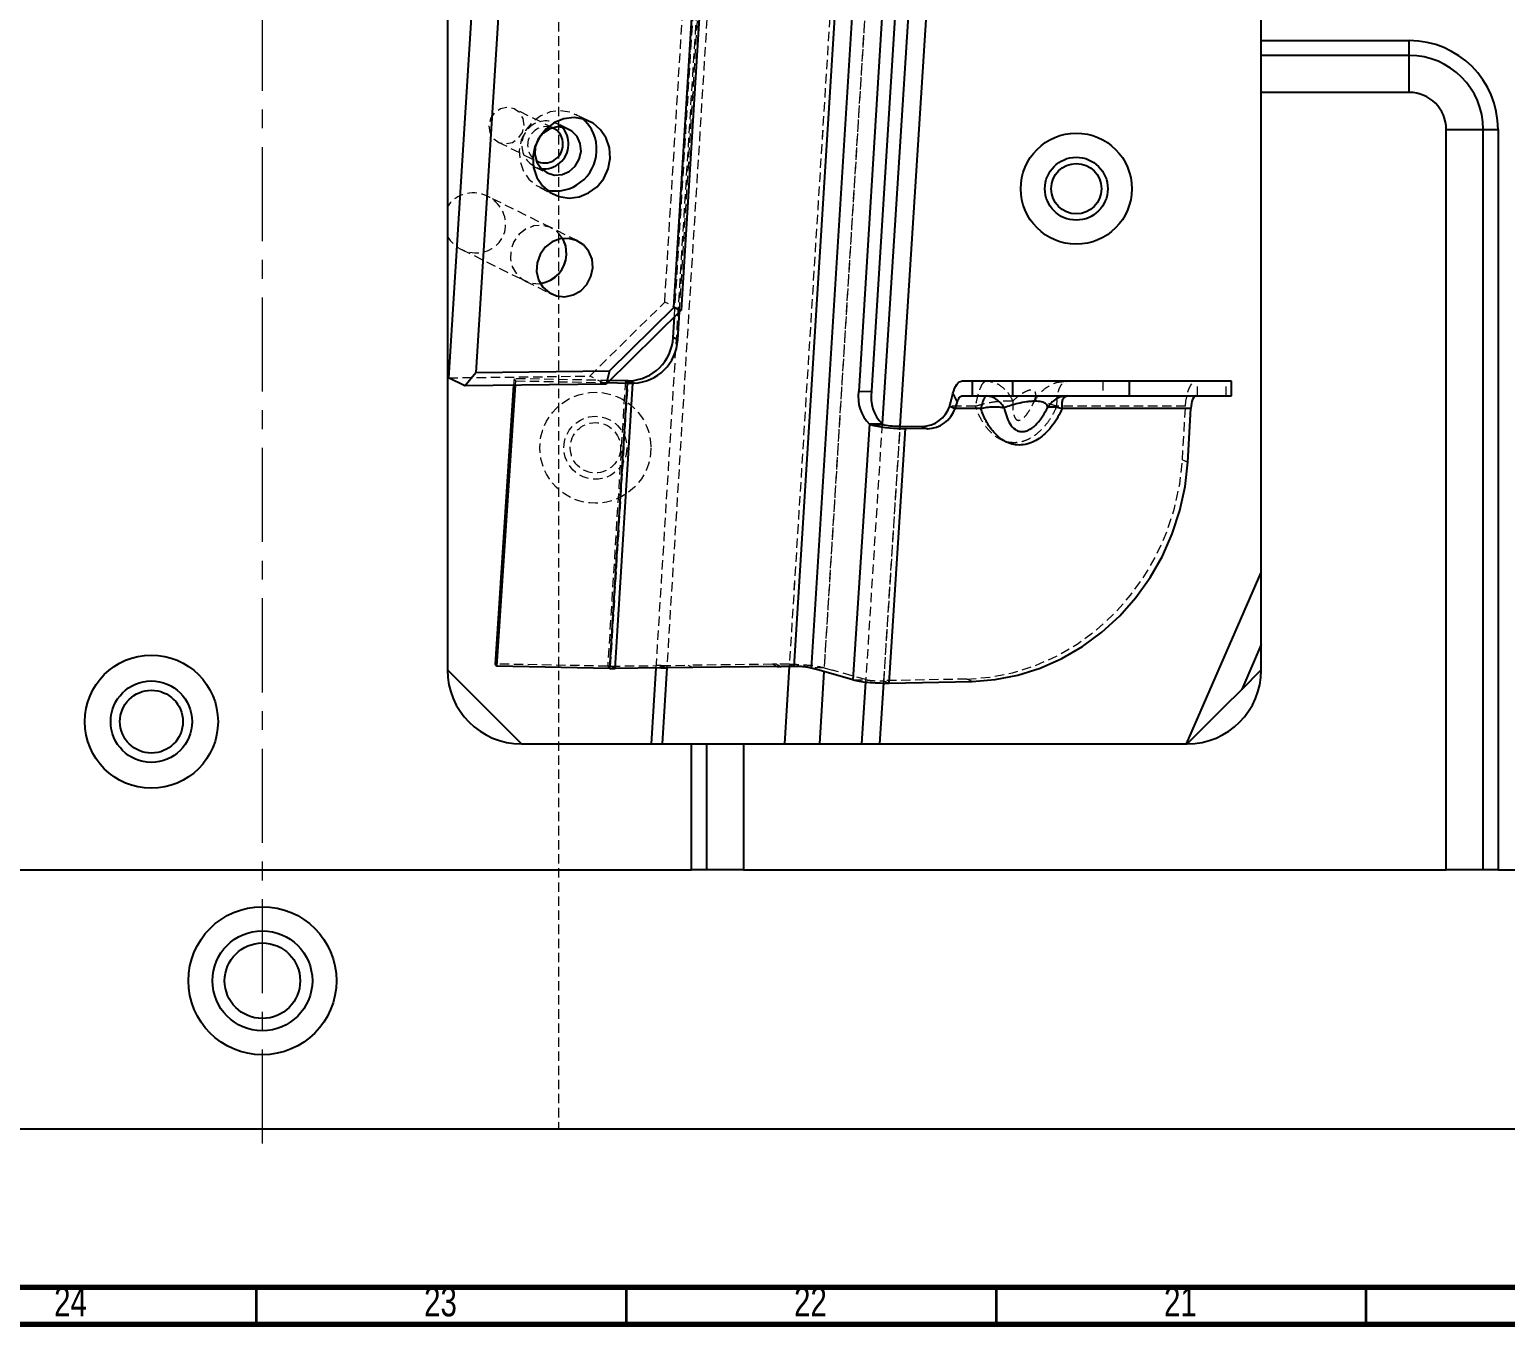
# Model space of a CAD drawing. Header units: millimetres. Extents: x 5 to 1495, y -1208 to 895.
# Drawn here: x 319.4 to 518.9, y 5 to 179.9 of the extents above; entities that cross this region are included whole.
import ezdxf

# ---------------------------------------------------------------- set-up
doc = ezdxf.new("R2010")
doc.units = ezdxf.units.MM
doc.linetypes.add('CENTERX2', pattern=[20.32, 12.7, -2.54, 2.54, -2.54])
doc.linetypes.add('HIDDEN', pattern=[1.905, 1.27, -0.635])
doc.styles.add('SLDTEXTSTYLE13', font='TXT', dxfattribs={"width": 0.75})

msp = doc.modelspace()

# ---------------------------------------------------------------- linework, layer by layer
at = {"color": 7, "linetype": 'CENTERX2', "lineweight": 18}
msp.add_line((350.853, 29.435), (350.853, 413.435), dxfattribs=at)
at = {"color": 7, "linetype": 'HIDDEN', "lineweight": 18}
for p, q in [((390.853, 411.435), (390.853, 31.435)), ((404.071, 93.69), (414.668, 264.997)), ((416.099, 265.013), (405.502, 93.706)), ((432.739, 265.196), (422.054, 93.888)), ((432.739, 265.196), (422.073, 94.2)), ((437.436, 264.753), (426.768, 93.716)), ((405.228, 143.116), (410.364, 226.146)), ((406.535, 141.128), (411.781, 225.924)), ((407.212, 141.797), (412.376, 225.27)), ((433.853, 207.314), (426.736, 93.198)), ((390.195, 166.604), (384.952, 169.201)), ((395.074, 167.536), (393.223, 168.453)), ((392.247, 166.481), (390.55, 167.321)), ((382.733, 164.721), (387.976, 162.124)), ((387.621, 161.407), (389.317, 160.567)), ((388.341, 158.595), (390.192, 157.679)), ((389.929, 153.126), (381.298, 157.401)), ((393.476, 151.37), (389.929, 153.126)), ((377.748, 150.232), (386.379, 145.957)), ((386.379, 145.957), (389.926, 144.201)), ((395.108, 133.117), (405.228, 143.116)), ((407.439, 142.021), (405.228, 143.116)), ((375.998, 132.886), (395.108, 133.117)), ((384.871, 132.769), (384.811, 131.87)), ((385.096, 132.475), (384.871, 132.769)), ((397.821, 132.517), (384.871, 132.769)), ((385.056, 131.873), (385.096, 132.475)), ((385.096, 132.475), (397.534, 132.233)), ((397.319, 132.021), (395.108, 133.117)), ((399.906, 132.477), (397.522, 93.926)), ((397.915, 93.934), (400.299, 132.478)), ((449.175, 132.409), (448.356, 132.357)), ((449.175, 132.409), (448.356, 132.357)), ((449.195, 132.337), (448.99, 132.374)), ((449.195, 132.337), (448.99, 132.374)), ((464.44, 132.435), (464.44, 130.435)), ((464.44, 132.435), (464.44, 130.435)), ((477.24, 130.435), (477.24, 132.435)), ((477.24, 130.435), (477.24, 132.435)), ((481.091, 130.435), (481.091, 132.435)), ((447.219, 129.061), (443.751, 129.061)), ((475.613, 129.061), (458.235, 129.061)), ((475.197, 121.811), (475.613, 129.061)), ((434.609, 126.661), (432.377, 91.794)), ((434.609, 126.661), (432.398, 92.112)), ((434.831, 91.658), (437.052, 126.338)), ((434.851, 91.966), (437.052, 126.338)), ((475.197, 121.811), (475.913, 121.498)), ((397.522, 93.926), (382.306, 94.221)), ((397.522, 93.926), (397.746, 93.632)), ((397.915, 93.934), (404.096, 94.002)), ((398.532, 93.629), (397.915, 93.934)), ((404.436, 94.006), (404.096, 94.002)), ((404.768, 94.01), (404.436, 94.006)), ((405.053, 93.7), (404.436, 94.006)), ((404.768, 94.01), (408.404, 94.053)), ((405.385, 93.704), (404.768, 94.01)), ((419.811, 94.189), (408.404, 94.053)), ((408.404, 94.053), (409.021, 93.748)), ((420.428, 93.884), (419.811, 94.189)), ((420.352, 94.181), (419.811, 94.189)), ((422.073, 94.2), (420.352, 94.181)), ((420.352, 94.181), (420.968, 93.876)), ((422.69, 93.895), (422.073, 94.2)), ((426.768, 93.716), (425.039, 93.681)), ((426.768, 93.716), (427.847, 93.409)), ((432.398, 92.112), (427.847, 93.409)), ((430.669, 92.077), (432.398, 92.112)), ((446.055, 92.185), (434.851, 91.966)), ((434.851, 91.966), (435.568, 91.653)), ((446.772, 91.873), (446.055, 92.185)), ((475.853, 83.435), (475.735, 83.435))]:
    msp.add_line(p, q, dxfattribs=at)
at = {"color": 7, "linetype": 'Continuous', "lineweight": 25}
for p, q in [((433.355, 264.891), (422.69, 93.895)), ((435.707, 264.718), (425.039, 93.681)), ((382.459, 235.687), (375.998, 132.886)), ((385.851, 231.459), (379.7, 133.6)), ((412.575, 225.051), (407.439, 142.021)), ((406.464, 142.399), (411.473, 223.382)), ((375.853, 195.435), (375.853, 93.435)), ((435.449, 195.352), (431.438, 131.046)), ((437.178, 195.387), (433.167, 131.081)), ((485.853, 178.435), (485.853, 181.637)), ((485.853, 178.435), (505.853, 178.435)), ((485.853, 176.435), (485.853, 178.435)), ((505.853, 176.435), (505.853, 178.435)), ((505.853, 176.435), (485.853, 176.435)), ((485.853, 171.435), (485.853, 176.435)), ((505.853, 171.435), (505.853, 176.435)), ((505.853, 171.435), (485.853, 171.435)), ((485.853, 93.435), (485.853, 171.435)), ((510.853, 166.435), (515.853, 166.435)), ((510.853, 66.435), (510.853, 166.435)), ((515.853, 66.435), (515.853, 166.435)), ((515.853, 166.435), (517.853, 166.435)), ((517.853, 166.435), (517.853, 66.435)), ((407.439, 142.021), (397.319, 132.021)), ((397.78, 133.819), (406.464, 142.399)), ((406.464, 142.399), (407.439, 142.021)), ((406.979, 138.02), (407.212, 141.797)), ((406.362, 138.325), (406.535, 141.128)), ((406.979, 138.02), (406.362, 138.325)), ((379.7, 133.6), (397.78, 133.819)), ((397.78, 133.819), (397.319, 132.021)), ((378.209, 131.79), (375.998, 132.886)), ((378.209, 131.79), (379.7, 133.6)), ((397.319, 132.021), (378.209, 131.79)), ((384.811, 131.87), (382.306, 94.221)), ((382.53, 93.928), (385.056, 131.873)), ((397.534, 132.233), (400.131, 132.183)), ((400.131, 132.183), (397.746, 93.632)), ((400.131, 132.183), (397.746, 93.632)), ((399.906, 132.477), (397.821, 132.517)), ((398.532, 93.629), (400.916, 132.173)), ((400.299, 132.478), (399.906, 132.477)), ((400.299, 132.478), (399.906, 132.477)), ((399.906, 132.477), (400.131, 132.183)), ((400.131, 132.183), (400.916, 132.173)), ((400.131, 132.183), (400.916, 132.173)), ((400.299, 132.478), (400.443, 132.48)), ((400.299, 132.478), (400.916, 132.173)), ((401.06, 132.174), (400.443, 132.48)), ((400.916, 132.173), (401.06, 132.174)), ((446.796, 132.435), (445.361, 132.435)), ((446.796, 132.435), (446.796, 130.435)), ((452.215, 132.435), (446.796, 132.435)), ((452.215, 132.435), (452.215, 130.435)), ((468.039, 132.435), (452.215, 132.435)), ((468.039, 130.435), (468.039, 132.435)), ((481.84, 132.435), (468.039, 132.435)), ((481.84, 130.435), (481.84, 132.435)), ((481.84, 130.435), (481.84, 132.435)), ((431.438, 131.046), (433.167, 131.081)), ((444.179, 130.751), (444.77, 129.593)), ((445.361, 130.435), (446.796, 130.435)), ((446.796, 130.435), (452.215, 130.435)), ((448.865, 130.399), (448.652, 130.435)), ((448.865, 130.399), (448.652, 130.435)), ((452.215, 130.435), (468.039, 130.435)), ((459.668, 130.435), (459.255, 130.376)), ((459.668, 130.435), (459.255, 130.376)), ((468.039, 130.435), (481.84, 130.435)), ((443.751, 129.061), (444.467, 128.748)), ((447.936, 128.748), (444.467, 128.748)), ((476.33, 128.748), (458.951, 128.748)), ((475.913, 121.498), (476.33, 128.748)), ((432.881, 126.626), (430.669, 92.077)), ((434.609, 126.661), (432.881, 126.626)), ((434.879, 126.546), (433.423, 126.441)), ((435.568, 91.653), (437.768, 126.025)), ((437.052, 126.338), (440.017, 126.316)), ((440.734, 126.003), (437.768, 126.025)), ((440.017, 126.316), (440.734, 126.003)), ((475.735, 83.435), (485.853, 106.605)), ((485.853, 96.837), (483.216, 90.798)), ((382.306, 94.221), (382.53, 93.928)), ((397.746, 93.632), (382.53, 93.928)), ((420.428, 93.884), (409.021, 93.748)), ((420.428, 93.884), (420.968, 93.876)), ((422.69, 93.895), (420.968, 93.876)), ((385.853, 83.435), (375.853, 93.435)), ((404.713, 93.697), (398.532, 93.629)), ((403.436, 83.435), (404.071, 93.69)), ((404.713, 93.697), (405.053, 93.7)), ((405.502, 93.706), (404.867, 83.435)), ((405.053, 93.7), (405.385, 93.704)), ((409.021, 93.748), (405.385, 93.704)), ((426.118, 93.374), (425.039, 93.681)), ((430.669, 92.077), (426.118, 93.374)), ((435.568, 91.653), (446.772, 91.873)), ((483.216, 90.798), (485.853, 93.435)), ((385.853, 83.435), (408.853, 83.435)), ((408.853, 66.435), (408.853, 83.435)), ((408.853, 83.435), (410.853, 83.435)), ((410.853, 83.435), (410.853, 66.435)), ((410.853, 83.435), (415.853, 83.435)), ((415.853, 83.435), (415.853, 66.435)), ((415.853, 83.435), (475.853, 83.435)), ((160.853, 66.435), (408.853, 66.435)), ((410.853, 66.435), (408.853, 66.435)), ((415.853, 66.435), (410.853, 66.435)), ((415.853, 66.435), (510.853, 66.435)), ((515.853, 66.435), (510.853, 66.435)), ((517.853, 66.435), (515.853, 66.435)), ((517.853, 66.435), (560.853, 66.435)), ((75.853, 31.435), (625.853, 31.435))]:
    msp.add_line(p, q, dxfattribs=at)
at = {"color": 8, "linetype": 'Continuous', "lineweight": 25}
for p, q in [((438.227, 183.168), (434.609, 126.661)), ((437.052, 126.338), (440.614, 181.975)), ((422.054, 93.888), (421.402, 83.435)), ((426.736, 93.198), (426.127, 83.435)), ((432.377, 91.794), (431.842, 83.435)), ((434.305, 83.435), (434.831, 91.658))]:
    msp.add_line(p, q, dxfattribs=at)
at = {"color": 7, "linetype": 'Continuous', "lineweight": 70}
for p, q in [((1490, 10), (10, 10)), ((1495, 5), (5, 5))]:
    msp.add_line(p, q, dxfattribs=at)
at = {"color": 7, "linetype": 'Continuous', "lineweight": 35}
for p, q in [((350, 10), (350, 5)), ((400, 10), (400, 5)), ((450, 10), (450, 5)), ((500, 10), (500, 5))]:
    msp.add_line(p, q, dxfattribs=at)
at = {"color": 7, "linetype": 'HIDDEN', "lineweight": 18, "flags": 128}
for points in [[(386.218, 166.961), (386.082, 167.906), (385.606, 168.708), (384.861, 169.244), (383.962, 169.432), (383.044, 169.244), (382.247, 168.708), (381.694, 167.906), (381.467, 166.961), (381.602, 166.015), (382.079, 165.214), (382.823, 164.678), (383.723, 164.49), (384.641, 164.678), (385.438, 165.214), (385.991, 166.015), (386.218, 166.961)], [(394.099, 167.895), (393.688, 168.189), (392.463, 168.752), (391.124, 168.959), (389.761, 168.795), (388.468, 168.272), (387.332, 167.425), (386.432, 166.313), (385.828, 165.01), (385.561, 163.607), (385.651, 162.197), (386.09, 160.878), (386.849, 159.739), (387.876, 158.859), (389.101, 158.296), (389.316, 158.237)], [(391.436, 151.71), (391.431, 151.719), (390.716, 152.595), (389.773, 153.199), (388.686, 153.479), (387.551, 153.409), (386.471, 152.995), (385.54, 152.274), (384.841, 151.311), (384.437, 150.19), (384.363, 149.012), (384.625, 147.881), (385.202, 146.898), (386.041, 146.149), (387.067, 145.702), (388.19, 145.596), (388.419, 145.617)], [(391.436, 151.71), (391.401, 151.769), (390.673, 152.633), (389.72, 153.222), (388.628, 153.484), (387.494, 153.396), (386.419, 152.965), (385.498, 152.231), (384.813, 151.257), (384.425, 150.131), (384.368, 148.953), (384.647, 147.827), (385.239, 146.853), (386.089, 146.118), (387.123, 145.688), (388.248, 145.6), (388.419, 145.617)], [(475.613, 129.061), (475.676, 129.746), (475.781, 130.39), (475.925, 130.973), (476.104, 131.477), (476.313, 131.886), (476.544, 132.188), (476.791, 132.373), (477.046, 132.435)], [(475.613, 129.061), (475.676, 129.746), (475.781, 130.39), (475.925, 130.973), (476.104, 131.477), (476.313, 131.886), (476.544, 132.188), (476.791, 132.373), (477.046, 132.435)], [(446.055, 92.185), (449.159, 92.428), (452.239, 93.032), (455.258, 93.988), (458.178, 95.287), (460.964, 96.911), (463.582, 98.842), (465.998, 101.054), (468.185, 103.521), (470.114, 106.213), (471.762, 109.096), (473.109, 112.136), (474.138, 115.294), (474.837, 118.532), (475.197, 121.811)], [(446.055, 92.185), (449.159, 92.428), (452.239, 93.032), (455.258, 93.988), (458.178, 95.287), (460.964, 96.911), (463.582, 98.842), (465.998, 101.054), (468.185, 103.521), (470.114, 106.213), (471.762, 109.096), (473.109, 112.136), (474.138, 115.294), (474.837, 118.532), (475.197, 121.811)]]:
    msp.add_lwpolyline(points, dxfattribs=at)
at = {"color": 7, "linetype": 'Continuous', "lineweight": 25, "flags": 128}
for points in [[(397.853, 162.525), (397.764, 163.934), (397.325, 165.253), (396.566, 166.392), (395.539, 167.273), (394.314, 167.836), (392.974, 168.042), (391.611, 167.879), (390.318, 167.355), (389.183, 166.509), (388.282, 165.396), (387.678, 164.094), (387.412, 162.69), (387.501, 161.281), (387.941, 159.962), (388.7, 158.823), (389.726, 157.942), (390.951, 157.379), (392.291, 157.173), (393.654, 157.336), (394.947, 157.859), (396.083, 158.706), (396.983, 159.819), (397.587, 161.121), (397.853, 162.525)], [(393.914, 163.474), (393.811, 164.536), (393.38, 165.488), (392.667, 166.227), (391.75, 166.673), (390.728, 166.778), (389.711, 166.53), (388.811, 165.957), (388.125, 165.12), (387.726, 164.11), (387.659, 163.036), (387.93, 162.016), (388.51, 161.158), (389.336, 160.558), (390.319, 160.278), (391.352, 160.351), (392.324, 160.767), (393.128, 161.482), (393.678, 162.418), (393.914, 163.474)], [(395.498, 147.725), (395.402, 148.893), (394.978, 149.962), (394.263, 150.838), (393.319, 151.443), (392.233, 151.722), (391.098, 151.652), (390.018, 151.238), (389.087, 150.518), (388.388, 149.554), (387.984, 148.434), (387.91, 147.256), (388.172, 146.124), (388.749, 145.141), (389.587, 144.392), (390.614, 143.945), (391.737, 143.839), (392.857, 144.084), (393.874, 144.658), (394.698, 145.509), (395.256, 146.563), (395.498, 147.725)], [(391.954, 149.542), (391.842, 150.707), (391.436, 151.71)], [(391.951, 149.482), (391.856, 150.65), (391.436, 151.71)], [(444.179, 130.751), (444.287, 131.123), (444.41, 131.456), (444.547, 131.746), (444.696, 131.99), (444.854, 132.183), (445.019, 132.322), (445.189, 132.407), (445.361, 132.435)], [(444.179, 130.751), (444.287, 131.123), (444.41, 131.456), (444.547, 131.746), (444.696, 131.99), (444.854, 132.183), (445.019, 132.322), (445.189, 132.407), (445.361, 132.435)], [(444.77, 129.593), (444.824, 129.779), (444.886, 129.946), (444.954, 130.091), (445.029, 130.212), (445.108, 130.309), (445.19, 130.379), (445.275, 130.421), (445.361, 130.435)], [(444.77, 129.593), (444.824, 129.779), (444.886, 129.946), (444.954, 130.091), (445.029, 130.212), (445.108, 130.309), (445.19, 130.379), (445.275, 130.421), (445.361, 130.435)], [(477.046, 130.435), (476.919, 130.404), (476.795, 130.312), (476.68, 130.161), (476.575, 129.956), (476.486, 129.704), (476.413, 129.413), (476.361, 129.091), (476.33, 128.748)], [(477.046, 130.435), (476.919, 130.404), (476.795, 130.312), (476.68, 130.161), (476.575, 129.956), (476.486, 129.704), (476.413, 129.413), (476.361, 129.091), (476.33, 128.748)], [(446.772, 91.873), (449.876, 92.115), (452.956, 92.719), (455.974, 93.676), (458.895, 94.974), (461.681, 96.599), (464.298, 98.529), (466.715, 100.741), (468.901, 103.208), (470.83, 105.9), (472.478, 108.783), (473.825, 111.823), (474.854, 114.981), (475.553, 118.22), (475.913, 121.498)], [(446.772, 91.873), (449.876, 92.115), (452.956, 92.719), (455.974, 93.676), (458.895, 94.974), (461.681, 96.599), (464.298, 98.529), (466.715, 100.741), (468.901, 103.208), (470.83, 105.9), (472.478, 108.783), (473.825, 111.823), (474.854, 114.981), (475.553, 118.22), (475.913, 121.498)], [(483.216, 90.798), (480.705, 88.287), (478.237, 85.819), (475.853, 83.435)]]:
    msp.add_lwpolyline(points, dxfattribs=at)
at = {"color": 7, "linetype": 'Continuous', "lineweight": 25}
for centre, radius in [((460.853, 158.435), 7.5), ((460.853, 158.435), 4.25), ((460.853, 158.435), 3.4), ((335.853, 86.435), 9), ((335.853, 86.435), 5.5), ((335.853, 86.435), 4.25), ((350.853, 51.435), 10), ((350.853, 51.435), 6.75), ((350.853, 51.435), 5.1)]:
    msp.add_circle(centre, radius, dxfattribs=at)
at = {"color": 7, "linetype": 'HIDDEN', "lineweight": 18}
for radius in [7.5, 4.25, 3.4]:
    msp.add_circle((395.853, 123.435), radius, dxfattribs=at)
at = {"color": 7, "linetype": 'Continuous', "lineweight": 25}
for centre, radius, start, end in [((505.853, 166.435), 12, 0, 90), ((505.853, 166.435), 10, 0, 90), ((505.853, 166.435), 5, 0, 90), ((390.789, 163.846), 5.23, 355.56046, 50.73), ((389.149, 164.535), 2.318, 355.77975, 66.50404), ((389.065, 164.552), 3.162, 355.69214, 44.29277), ((388.992, 164.38), 2.469, 242.66014, 359.63008), ((388.885, 164.446), 3.336, 264.05116, 357.74254), ((390.44, 163.691), 5.569, 258.35403, 357.43541), ((387.821, 149.71), 4.136, 278.30556, 357.66769), ((387.823, 149.708), 4.134, 278.28688, 356.86051), ((400.208, 138.637), 6.162, 272.19171, 357.09501), ((400.825, 138.332), 6.162, 272.1918, 357.09492), ((436.505, 130.255), 5.129, 171.12344, 225.02863), ((438.234, 130.29), 5.129, 171.12342, 225.02866), ((439.93, 130.346), 4.031, 271.24371, 341.41078), ((440.646, 130.033), 4.031, 271.24369, 341.41079), ((437.817, 149.46), 23.435, 259.19174, 269.87957), ((437.076, 138.055), 11.717, 259.19166, 269.87945), ((385.853, 93.435), 10, 180, 270), ((475.853, 93.435), 10, 270, 0)]:
    msp.add_arc(centre, radius, start, end, dxfattribs=at)
at = {"color": 7, "linetype": 'HIDDEN', "lineweight": 18}
for centre, radius, start, end in [((389.159, 164.328), 3.259, 48.25761, 259.04736), ((389.207, 164.304), 2.51, 69.81901, 237.48592)]:
    msp.add_arc(centre, radius, start, end, dxfattribs=at)
msp.add_ellipse((379.523, 153.817), major_axis=(3.818, -1.891), ratio=0.9389023, start_param=4.0892961, end_param=9.3475962, dxfattribs=at)
for points, knots in [([(448.464, 132.312), (448.389, 132.277), (448.191, 132.186), (447.853, 131.52), (447.48, 130.459), (447.309, 129.542), (447.219, 129.061)], [0, 0, 0, 0, 0.1632141, 0.4316002, 0.7022415, 1, 1, 1, 1]), ([(448.464, 132.312), (448.389, 132.277), (448.191, 132.186), (447.853, 131.52), (447.48, 130.459), (447.309, 129.542), (447.219, 129.061)], [0, 0, 0, 0, 0.1632141, 0.4316002, 0.7022415, 1, 1, 1, 1]), ([(452.276, 129.774), (452.072, 130.144), (451.661, 130.889), (450.787, 131.72), (449.938, 132.242), (449.387, 132.312), (449.195, 132.337)], [0, 0, 0, 0, 0.2767169, 0.5572846, 0.8457053, 1, 1, 1, 1]), ([(452.276, 129.774), (452.072, 130.144), (451.661, 130.889), (450.787, 131.72), (449.938, 132.242), (449.387, 132.312), (449.195, 132.337)], [0, 0, 0, 0, 0.2767169, 0.5572846, 0.8457053, 1, 1, 1, 1]), ([(458.982, 132.337), (458.737, 132.312), (458.037, 132.242), (457.035, 131.739), (455.964, 130.924), (455.48, 130.18), (455.215, 129.774)], [0, 0, 0, 0, 0.1544256, 0.4428586, 0.6950589, 1, 1, 1, 1]), ([(458.982, 132.337), (458.737, 132.312), (458.037, 132.242), (457.035, 131.739), (455.964, 130.924), (455.48, 130.18), (455.215, 129.774)], [0, 0, 0, 0, 0.1544256, 0.4428586, 0.6950589, 1, 1, 1, 1]), ([(458.235, 129.061), (458.24, 129.542), (458.248, 130.456), (458.55, 131.528), (459.023, 132.282), (459.446, 132.383), (459.668, 132.435)], [0, 0, 0, 0, 0.262947, 0.499346, 0.7377299, 1, 1, 1, 1]), ([(458.235, 129.061), (458.24, 129.542), (458.248, 130.456), (458.55, 131.528), (459.023, 132.282), (459.446, 132.383), (459.668, 132.435)], [0, 0, 0, 0, 0.262947, 0.499346, 0.7377299, 1, 1, 1, 1]), ([(458.951, 132.384), (459.07, 132.4), (459.31, 132.432), (459.411, 132.434), (459.463, 132.435)], [0, 0, 0, 0, 0.4947017, 1, 1, 1, 1]), ([(458.951, 132.384), (459.07, 132.4), (459.31, 132.432), (459.411, 132.434), (459.463, 132.435)], [0, 0, 0, 0, 0.4947017, 1, 1, 1, 1]), ([(447.219, 129.061), (447.649, 129.188), (448.541, 129.452), (449.933, 129.688), (451.229, 129.81), (451.933, 129.786), (452.276, 129.774)], [0, 0, 0, 0, 0.2520327, 0.5219411, 0.7666426, 1, 1, 1, 1]), ([(447.219, 129.061), (447.649, 129.188), (448.541, 129.452), (449.933, 129.688), (451.229, 129.81), (451.933, 129.786), (452.276, 129.774)], [0, 0, 0, 0, 0.2520327, 0.5219411, 0.7666426, 1, 1, 1, 1]), ([(448.943, 130.422), (448.869, 130.424), (448.736, 130.429), (448.594, 130.406), (448.532, 130.396)], [0, 0, 0, 0, 0.5613578, 1, 1, 1, 1]), ([(448.943, 130.422), (448.869, 130.424), (448.736, 130.429), (448.594, 130.406), (448.532, 130.396)], [0, 0, 0, 0, 0.5613578, 1, 1, 1, 1]), ([(452.276, 129.774), (452.265, 129.182), (452.249, 128.351), (452.512, 127.494), (452.762, 127.223), (452.927, 127.151), (453.055, 127.133), (453.192, 127.151), (453.396, 127.223), (453.787, 127.494), (454.498, 128.352), (454.917, 129.182), (455.215, 129.774)], [0, 0, 0, 0, 0.2955855, 0.4144693, 0.4620112, 0.4817045, 0.4999809, 0.5182589, 0.5379535, 0.5855028, 0.7045158, 1, 1, 1, 1]), ([(452.276, 129.774), (452.265, 129.182), (452.249, 128.351), (452.512, 127.494), (452.762, 127.223), (452.927, 127.151), (453.055, 127.133), (453.192, 127.151), (453.396, 127.223), (453.787, 127.494), (454.498, 128.352), (454.917, 129.182), (455.215, 129.774)], [0, 0, 0, 0, 0.2955855, 0.4144693, 0.4620112, 0.4817045, 0.4999809, 0.5182589, 0.5379535, 0.5855028, 0.7045158, 1, 1, 1, 1]), ([(455.215, 129.774), (455.308, 130.102), (455.438, 130.564), (455.293, 131.04), (455.081, 131.191), (454.925, 131.231), (454.8, 131.241), (454.661, 131.231), (454.447, 131.191), (454.019, 131.041), (453.189, 130.564), (452.656, 130.102), (452.276, 129.774)], [0, 0, 0, 0, 0.2954463, 0.4144527, 0.4619984, 0.4816928, 0.4999692, 0.5182307, 0.5379044, 0.5853926, 0.7045057, 1, 1, 1, 1]), ([(455.215, 129.774), (455.308, 130.102), (455.438, 130.564), (455.293, 131.04), (455.081, 131.191), (454.925, 131.231), (454.8, 131.241), (454.661, 131.231), (454.447, 131.191), (454.019, 131.041), (453.189, 130.564), (452.656, 130.102), (452.276, 129.774)], [0, 0, 0, 0, 0.2954463, 0.4144527, 0.4619984, 0.4816928, 0.4999692, 0.5182307, 0.5379044, 0.5853926, 0.7045057, 1, 1, 1, 1]), ([(455.215, 129.774), (455.297, 129.786), (455.465, 129.81), (456.116, 129.688), (457.041, 129.452), (457.847, 129.188), (458.235, 129.061)], [0, 0, 0, 0, 0.233426, 0.47804316, 0.74801222, 1, 1, 1, 1]), ([(455.215, 129.774), (455.297, 129.786), (455.465, 129.81), (456.116, 129.688), (457.041, 129.452), (457.847, 129.188), (458.235, 129.061)], [0, 0, 0, 0, 0.233426, 0.47804316, 0.74801222, 1, 1, 1, 1]), ([(458.235, 129.061), (458.049, 128.672), (457.675, 127.891), (456.962, 126.804), (456.172, 125.874), (455.334, 125.139), (454.449, 124.582), (453.478, 124.207), (452.441, 124.076), (451.594, 124.184), (450.946, 124.398), (450.35, 124.678), (449.669, 125.139), (448.767, 126.021), (447.88, 127.323), (447.437, 128.488), (447.219, 129.061)], [0, 0, 0, 0, 0.0788326, 0.1584396, 0.2375364, 0.3029516, 0.3648128, 0.4334907, 0.5000794, 0.5666082, 0.6005103, 0.635397, 0.6971966, 0.7626164, 0.8831859, 1, 1, 1, 1]), ([(458.235, 129.061), (458.049, 128.672), (457.675, 127.891), (456.962, 126.804), (456.172, 125.874), (455.334, 125.139), (454.449, 124.582), (453.478, 124.207), (452.441, 124.076), (451.594, 124.184), (450.946, 124.398), (450.35, 124.678), (449.669, 125.139), (448.767, 126.021), (447.88, 127.323), (447.437, 128.488), (447.219, 129.061)], [0, 0, 0, 0, 0.0788326, 0.1584396, 0.2375364, 0.3029516, 0.3648128, 0.4334907, 0.5000794, 0.5666082, 0.6005103, 0.635397, 0.6971966, 0.7626164, 0.8831859, 1, 1, 1, 1]), ([(397.915, 93.934), (397.851, 93.932), (397.722, 93.928), (397.589, 93.927), (397.522, 93.926)], [0, 0, 0, 0, 0.49747, 1, 1, 1, 1]), ([(397.915, 93.934), (397.851, 93.932), (397.722, 93.928), (397.589, 93.927), (397.522, 93.926)], [0, 0, 0, 0, 0.49747, 1, 1, 1, 1]), ([(422.073, 94.2), (422.515, 94.193), (423.397, 94.177), (424.742, 94.071), (425.956, 93.916), (426.494, 93.783), (426.768, 93.716)], [0, 0, 0, 0, 0.2478658, 0.4957318, 0.7435922, 1, 1, 1, 1]), ([(422.073, 94.2), (422.515, 94.193), (423.397, 94.177), (424.742, 94.071), (425.956, 93.916), (426.494, 93.783), (426.768, 93.716)], [0, 0, 0, 0, 0.2478658, 0.4957318, 0.7435922, 1, 1, 1, 1]), ([(432.398, 92.112), (432.529, 92.085), (432.793, 92.029), (433.392, 91.974), (434.059, 91.948), (434.559, 91.953), (434.811, 91.964), (434.851, 91.966)], [0, 0, 0, 0, 0.2383505, 0.4766901, 0.7152797, 0.954112, 1, 1, 1, 1]), ([(432.398, 92.112), (432.529, 92.085), (432.793, 92.029), (433.392, 91.974), (434.059, 91.948), (434.559, 91.953), (434.811, 91.964), (434.851, 91.966)], [0, 0, 0, 0, 0.2383505, 0.4766901, 0.7152797, 0.954112, 1, 1, 1, 1])]:
    msp.add_open_spline(points, degree=3, knots=knots, dxfattribs=at)
at = {"color": 7, "linetype": 'Continuous', "lineweight": 25}
for points, knots in [([(443.751, 129.061), (443.79, 129.213), (443.867, 129.516), (444.012, 130.1), (444.113, 130.493), (444.179, 130.751)], [0, 0, 0, 0, 0.2549822, 0.5099773, 1, 1, 1, 1]), ([(443.751, 129.061), (443.79, 129.213), (443.867, 129.516), (444.012, 130.1), (444.113, 130.493), (444.179, 130.751)], [0, 0, 0, 0, 0.2549822, 0.5099773, 1, 1, 1, 1]), ([(456.975, 128.838), (456.957, 129.042), (456.932, 129.342), (456.321, 129.612), (455.777, 129.701), (455.279, 129.724), (454.717, 129.701), (453.923, 129.612), (452.554, 129.343), (451.686, 129.042), (451.096, 128.838)], [0, 0, 0, 0, 0.2616985, 0.3846416, 0.444521, 0.4999531, 0.5553456, 0.6151798, 0.7382563, 1, 1, 1, 1]), ([(456.975, 128.838), (456.957, 129.042), (456.932, 129.342), (456.321, 129.612), (455.777, 129.701), (455.279, 129.724), (454.717, 129.701), (453.923, 129.612), (452.554, 129.343), (451.686, 129.042), (451.096, 128.838)], [0, 0, 0, 0, 0.2616985, 0.3846416, 0.444521, 0.4999531, 0.5553456, 0.6151798, 0.7382563, 1, 1, 1, 1]), ([(458.951, 128.748), (458.932, 128.978), (458.895, 129.432), (459.027, 129.985), (459.29, 130.364), (459.541, 130.411), (459.668, 130.435)], [0, 0, 0, 0, 0.2528525, 0.5000004, 0.7471413, 1, 1, 1, 1]), ([(458.951, 128.748), (458.932, 128.978), (458.895, 129.432), (459.027, 129.985), (459.29, 130.364), (459.541, 130.411), (459.668, 130.435)], [0, 0, 0, 0, 0.2528525, 0.5000004, 0.7471413, 1, 1, 1, 1]), ([(444.467, 128.748), (444.526, 128.887), (444.618, 129.101), (444.713, 129.386), (444.751, 129.523), (444.77, 129.593)], [0, 0, 0, 0, 0.4767641, 0.7349336, 1, 1, 1, 1]), ([(444.467, 128.748), (444.526, 128.887), (444.618, 129.101), (444.713, 129.386), (444.751, 129.523), (444.77, 129.593)], [0, 0, 0, 0, 0.4767641, 0.7349336, 1, 1, 1, 1]), ([(447.936, 128.748), (448.214, 128.812), (448.761, 128.937), (449.623, 128.988), (450.289, 128.969), (450.693, 128.916), (450.919, 128.875), (451.026, 128.853), (451.096, 128.838)], [0, 0, 0, 0, 0.26144787, 0.51543997, 0.76142567, 0.88139461, 0.92171363, 1, 1, 1, 1]), ([(447.936, 128.748), (448.214, 128.812), (448.761, 128.937), (449.623, 128.988), (450.289, 128.969), (450.693, 128.916), (450.919, 128.875), (451.026, 128.853), (451.096, 128.838)], [0, 0, 0, 0, 0.26144787, 0.51543997, 0.76142567, 0.88139461, 0.92171363, 1, 1, 1, 1]), ([(458.951, 128.748), (458.765, 128.359), (458.391, 127.578), (457.679, 126.491), (456.888, 125.56), (456.05, 124.826), (455.165, 124.269), (454.194, 123.894), (453.157, 123.763), (452.31, 123.872), (451.662, 124.085), (451.067, 124.365), (450.386, 124.826), (449.484, 125.709), (448.596, 127.01), (448.153, 128.175), (447.936, 128.748)], [0, 0, 0, 0, 0.0786931, 0.1584404, 0.2375381, 0.302954, 0.3648165, 0.4334945, 0.5000845, 0.5666119, 0.600514, 0.6354003, 0.6971991, 0.762618, 0.8831869, 1, 1, 1, 1]), ([(458.951, 128.748), (458.765, 128.359), (458.391, 127.578), (457.679, 126.491), (456.888, 125.56), (456.05, 124.826), (455.165, 124.269), (454.194, 123.894), (453.157, 123.763), (452.31, 123.872), (451.662, 124.085), (451.067, 124.365), (450.386, 124.826), (449.484, 125.709), (448.596, 127.01), (448.153, 128.175), (447.936, 128.748)], [0, 0, 0, 0, 0.0786931, 0.1584404, 0.2375381, 0.302954, 0.3648165, 0.4334945, 0.5000845, 0.5666119, 0.600514, 0.6354003, 0.6971991, 0.762618, 0.8831869, 1, 1, 1, 1]), ([(451.096, 128.838), (451.282, 128.089), (451.555, 126.989), (452.389, 126.001), (453.006, 125.676), (453.523, 125.59), (454.067, 125.675), (454.787, 126.001), (455.933, 126.989), (456.553, 128.09), (456.975, 128.838)], [0, 0, 0, 0, 0.2618297, 0.38466042, 0.44453848, 0.49997031, 0.55541255, 0.61530639, 0.73826608, 1, 1, 1, 1]), ([(451.096, 128.838), (451.282, 128.089), (451.555, 126.989), (452.389, 126.001), (453.006, 125.676), (453.523, 125.59), (454.067, 125.675), (454.787, 126.001), (455.933, 126.989), (456.553, 128.09), (456.975, 128.838)], [0, 0, 0, 0, 0.2618297, 0.38466042, 0.44453848, 0.49997031, 0.55541255, 0.61530639, 0.73826608, 1, 1, 1, 1]), ([(456.975, 128.838), (457.044, 128.881), (457.183, 128.968), (457.615, 128.987), (458.203, 128.937), (458.699, 128.811), (458.951, 128.748)], [0, 0, 0, 0, 0.24033507, 0.4857921, 0.73935676, 1, 1, 1, 1]), ([(456.975, 128.838), (457.044, 128.881), (457.183, 128.968), (457.615, 128.987), (458.203, 128.937), (458.699, 128.811), (458.951, 128.748)], [0, 0, 0, 0, 0.24033507, 0.4857921, 0.73935676, 1, 1, 1, 1]), ([(433.423, 126.441), (433.371, 126.453), (433.268, 126.477), (433.079, 126.534), (432.96, 126.59), (432.881, 126.626)], [0, 0, 0, 0, 0.2512733, 0.5025454, 1, 1, 1, 1]), ([(433.423, 126.441), (433.371, 126.453), (433.268, 126.477), (433.079, 126.534), (432.96, 126.59), (432.881, 126.626)], [0, 0, 0, 0, 0.2512733, 0.5025454, 1, 1, 1, 1]), ([(434.609, 126.661), (434.648, 126.637), (434.707, 126.6), (434.801, 126.565), (434.853, 126.552), (434.879, 126.546)], [0, 0, 0, 0, 0.4940323, 0.7462475, 1, 1, 1, 1]), ([(434.609, 126.661), (434.648, 126.637), (434.707, 126.6), (434.801, 126.565), (434.853, 126.552), (434.879, 126.546)], [0, 0, 0, 0, 0.4940323, 0.7462475, 1, 1, 1, 1]), ([(425.039, 93.681), (424.908, 93.712), (424.644, 93.774), (424.048, 93.845), (423.369, 93.891), (422.919, 93.894), (422.69, 93.895)], [0, 0, 0, 0, 0.2477942, 0.4955877, 0.7434388, 1, 1, 1, 1]), ([(425.039, 93.681), (424.908, 93.712), (424.644, 93.774), (424.048, 93.845), (423.369, 93.891), (422.919, 93.894), (422.69, 93.895)], [0, 0, 0, 0, 0.2477942, 0.4955877, 0.7434388, 1, 1, 1, 1]), ([(397.746, 93.632), (397.815, 93.631), (397.951, 93.629), (398.215, 93.627), (398.407, 93.628), (398.532, 93.629)], [0, 0, 0, 0, 0.25683752, 0.51367511, 1, 1, 1, 1]), ([(397.746, 93.632), (397.815, 93.631), (397.951, 93.629), (398.215, 93.627), (398.407, 93.628), (398.532, 93.629)], [0, 0, 0, 0, 0.25683752, 0.51367511, 1, 1, 1, 1]), ([(430.669, 92.077), (430.932, 92.015), (431.458, 91.891), (432.653, 91.748), (433.986, 91.661), (434.984, 91.643), (435.486, 91.652), (435.568, 91.653)], [0, 0, 0, 0, 0.2383953, 0.4767989, 0.7152881, 0.9538385, 1, 1, 1, 1]), ([(430.669, 92.077), (430.932, 92.015), (431.458, 91.891), (432.653, 91.748), (433.986, 91.661), (434.984, 91.643), (435.486, 91.652), (435.568, 91.653)], [0, 0, 0, 0, 0.2383953, 0.4767989, 0.7152881, 0.9538385, 1, 1, 1, 1])]:
    msp.add_open_spline(points, degree=3, knots=knots, dxfattribs=at)
at = {"color": 8, "linetype": 'Continuous', "lineweight": 25}
for points, knots in [([(448.509, 130.31), (448.451, 130.206), (448.335, 129.998), (448.123, 129.429), (447.999, 128.977), (447.936, 128.748)], [0, 0, 0, 0, 0.3308181, 0.6616309, 1, 1, 1, 1]), ([(448.509, 130.31), (448.451, 130.206), (448.335, 129.998), (448.123, 129.429), (447.999, 128.977), (447.936, 128.748)], [0, 0, 0, 0, 0.3308181, 0.6616309, 1, 1, 1, 1]), ([(451.096, 128.838), (451.048, 128.915), (450.903, 129.147), (450.559, 129.562), (450.035, 130.012), (449.425, 130.337), (449.031, 130.381), (448.865, 130.399)], [0, 0, 0, 0, 0.08970468, 0.26843384, 0.534587, 0.80490885, 1, 1, 1, 1]), ([(451.096, 128.838), (451.048, 128.915), (450.903, 129.147), (450.559, 129.562), (450.035, 130.012), (449.425, 130.337), (449.031, 130.381), (448.865, 130.399)], [0, 0, 0, 0, 0.08970468, 0.26843384, 0.534587, 0.80490885, 1, 1, 1, 1]), ([(459.255, 130.376), (459.11, 130.362), (458.688, 130.319), (458.062, 130.007), (457.416, 129.509), (457.122, 129.062), (456.975, 128.838)], [0, 0, 0, 0, 0.1511221, 0.437186, 0.7188636, 1, 1, 1, 1]), ([(459.255, 130.376), (459.11, 130.362), (458.688, 130.319), (458.062, 130.007), (457.416, 129.509), (457.122, 129.062), (456.975, 128.838)], [0, 0, 0, 0, 0.1511221, 0.437186, 0.7188636, 1, 1, 1, 1])]:
    msp.add_open_spline(points, degree=3, knots=knots, dxfattribs=at)

# ---------------------------------------------------------------- texts
at = {"color": 7, "linetype": 'Continuous', "lineweight": 0, "char_height": 3.9688, "attachment_point": 2, "style": 'SLDTEXTSTYLE13'}
for s, insert in [('24', (324.92, 10.06)), ('23', (374.92, 10.06)), ('22', (424.92, 10.06)), ('21', (474.92, 10.06))]:
    msp.add_mtext(s, dxfattribs=dict(at, insert=insert))

doc.saveas('drawing.dxf')
